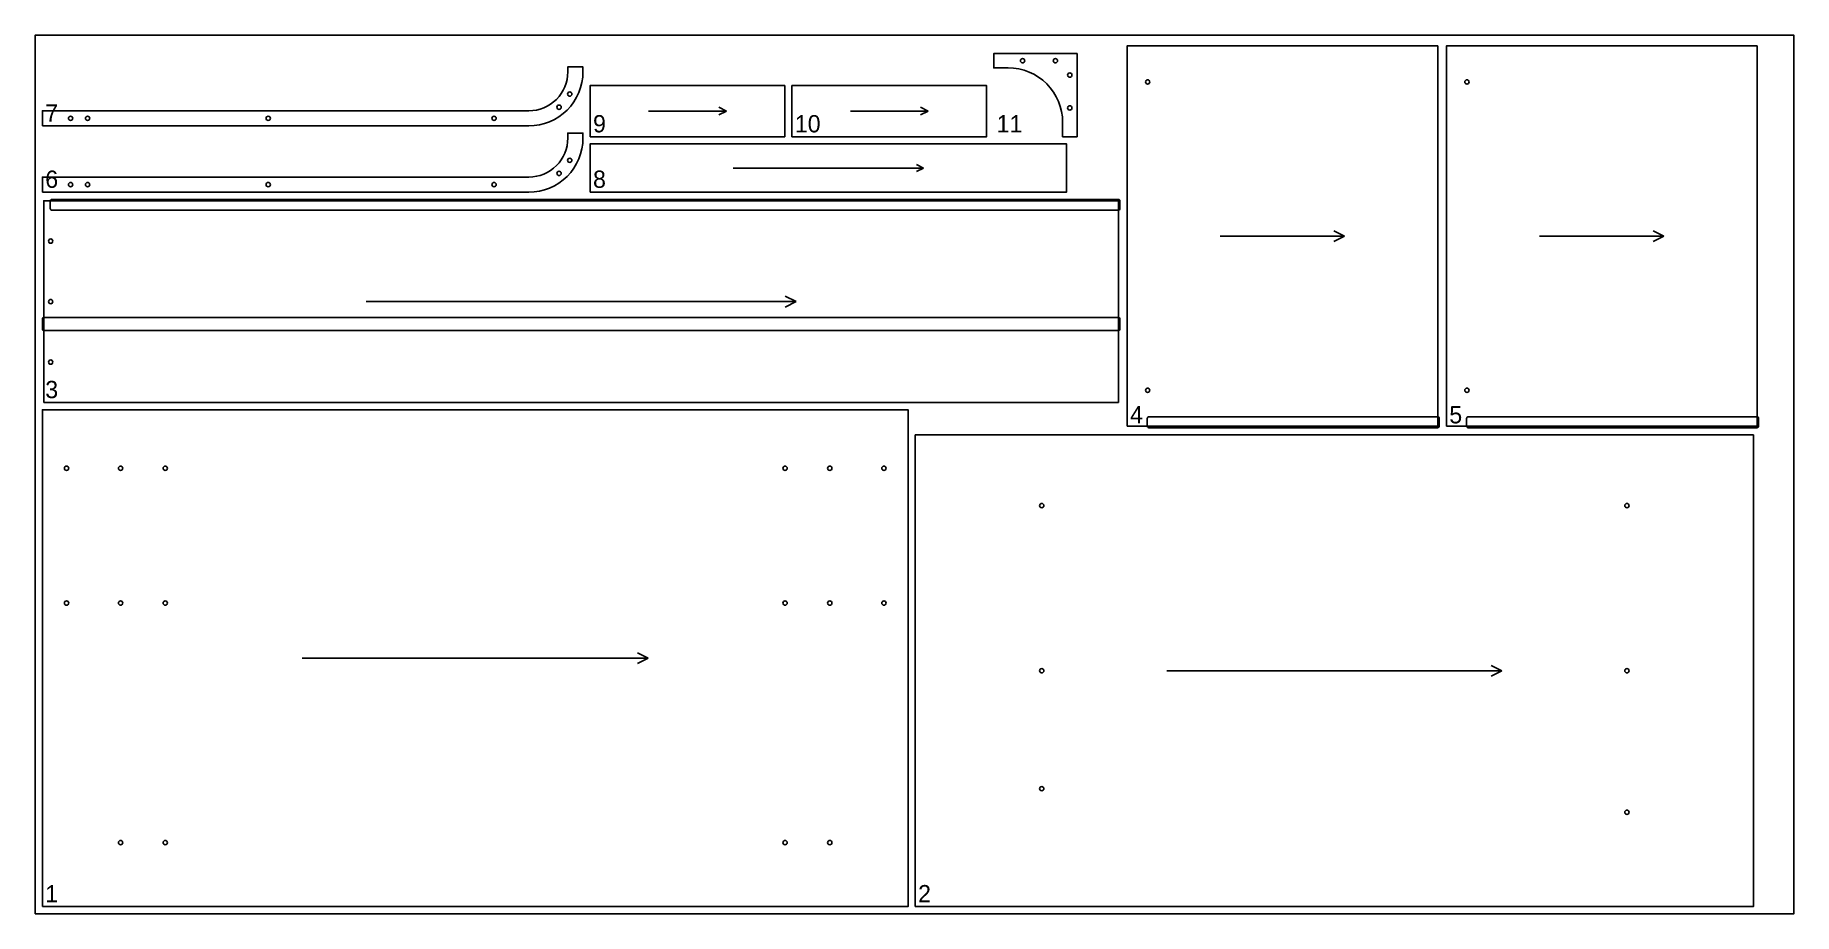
# Model space of a CAD drawing. Header units: millimetres. Extents: x 0 to 2440, y 0 to 1220.
import ezdxf

# ---------------------------------------------------------------- set-up
doc = ezdxf.new("R2010")
doc.units = ezdxf.units.MM
for name, color, linetype in [('A_SIDE_GROOVE_10', 7, 'Continuous'), ('A_SIDE_GROOVE_7', 7, 'Continuous'), ('A_SIDE_HOLES_12', 7, 'Continuous'), ('A_SIDE_HOLES_15.5', 7, 'Continuous'), ('B_SIDE_GROOVE_10', 7, 'Continuous'), ('B_SIDE_HOLES_12', 7, 'Continuous'), ('B_SIDE_HOLES_15.5', 7, 'Continuous'), ('EDGE_BANDING', 7, 'Continuous'), ('GRAIN_DIRECTION', 3, 'Continuous'), ('OUTSIDE_THROUGH', 7, 'Continuous')]:
    doc.layers.add(name, color=color, linetype=linetype)
doc.layers.add('PART_LABELS', color=3, linetype='Continuous', plot=False)
doc.layers.add('SHEET_BOUNDARY', color=8, linetype='Continuous', plot=False)

msp = doc.modelspace()

# ---------------------------------------------------------------- linework, layer by layer
at = {"layer": 'A_SIDE_GROOVE_10'}
for points in [[(23, 977), (1503, 977, 0.414214), (1505, 979), (1505, 990, 0.414214), (1503, 992), (23, 992, 0.414214), (21, 990), (21, 979, 0.414214)], [(1545, 675), (1946, 675, 0.414214), (1948, 677), (1948, 688, 0.414214), (1946, 690), (1545, 690, 0.414214), (1543, 688), (1543, 677, 0.414214)]]:
    msp.add_lwpolyline(points, format="xyb", close=True, dxfattribs=at)
at = {"layer": 'A_SIDE_GROOVE_7'}
msp.add_lwpolyline([(12, 810), (1503, 810, 0.414214), (1505, 812), (1505, 826, 0.414214), (1503, 828), (12, 828, 0.414214), (10, 826), (10, 812, 0.414214)], format="xyb", close=True, dxfattribs=at)
at = {"layer": 'A_SIDE_HOLES_12'}
for centre in [(1543.5, 1155), (21.5, 934), (21.5, 850), (21.5, 766), (1543.5, 727), (1396.5, 566.8), (2208.5, 566.8), (1396.5, 337.5), (2208.5, 337.5), (1396.5, 173.8), (2208.5, 141)]:
    msp.add_circle(centre, 3, dxfattribs=at)
at = {"layer": 'A_SIDE_HOLES_15.5'}
for centre in [(1370, 1184.5), (1435.5, 1164.5), (726.9, 1120), (49.2, 1104.5), (323.3, 1104.5), (741.6, 1046.2), (72.7, 1012.5), (636.7, 1012.5)]:
    msp.add_circle(centre, 3, dxfattribs=at)
at = {"layer": 'B_SIDE_GROOVE_10'}
msp.add_lwpolyline([(1988, 675), (2389, 675, 0.414214), (2391, 677), (2391, 688, 0.414214), (2389, 690), (1988, 690, 0.414214), (1986, 688), (1986, 677, 0.414214)], format="xyb", close=True, dxfattribs=at)
at = {"layer": 'B_SIDE_HOLES_12'}
for centre in [(1986.5, 1155), (1986.5, 727), (43.5, 618.6), (118.5, 618.6), (180.5, 618.6), (1040.5, 618.6), (1102.5, 618.6), (1177.5, 618.6), (43.5, 431.4), (118.5, 431.4), (180.5, 431.4), (1040.5, 431.4), (1102.5, 431.4), (1177.5, 431.4), (118.5, 99), (180.5, 99), (1040.5, 99), (1102.5, 99)]:
    msp.add_circle(centre, 3, dxfattribs=at)
at = {"layer": 'B_SIDE_HOLES_15.5'}
for centre in [(1415.5, 1184.5), (741.6, 1138.2), (72.7, 1104.5), (636.7, 1104.5), (1435.5, 1119), (726.9, 1028), (49.2, 1012.5), (323.3, 1012.5)]:
    msp.add_circle(centre, 3, dxfattribs=at)
at = {"layer": 'EDGE_BANDING'}
for p, q in [((1515, 1205), (1946, 1205)), ((1958, 1205), (2389, 1205)), ((770, 1079), (770, 1150)), ((1040, 1079), (1040, 1150)), ((1050, 1079), (1050, 1150)), ((1320, 1079), (1320, 1150)), ((770, 1079), (1040, 1079)), ((1050, 1079), (1320, 1079)), ((770, 1069), (1431, 1069)), ((770, 1002), (770, 1069)), ((1431, 1002), (1431, 1069)), ((770, 1002), (1431, 1002)), ((12, 990), (1503, 990)), ((12, 710), (12, 990)), ((12, 710), (1503, 710)), ((10, 700), (1211, 700)), ((10, 10), (10, 700)), ((1211, 10), (1211, 700)), ((1221, 665), (2384, 665)), ((10, 10), (1211, 10))]:
    msp.add_line(p, q, dxfattribs=at)
at = {"layer": 'GRAIN_DIRECTION'}
for p, q in [((851, 1114.5), (959, 1114.5)), ((948.4, 1119.8), (959, 1114.5)), ((948.4, 1109.2), (959, 1114.5)), ((1131, 1114.5), (1239, 1114.5)), ((1228.3, 1119.8), (1239, 1114.5)), ((1228.3, 1109.2), (1239, 1114.5)), ((968.3, 1035.5), (1232.7, 1035.5)), ((1222.7, 1040.5), (1232.7, 1035.5)), ((1222.7, 1030.5), (1232.7, 1035.5)), ((1644.3, 941), (1816.7, 941)), ((1801.7, 948.5), (1816.7, 941)), ((1801.7, 933.5), (1816.7, 941)), ((2087.3, 941), (2259.7, 941)), ((2244.7, 948.5), (2259.7, 941)), ((2244.7, 933.5), (2259.7, 941)), ((1040.7, 857.5), (1055.7, 850)), ((459.3, 850), (1055.7, 850)), ((1040.7, 842.5), (1055.7, 850)), ((370.3, 355), (850.7, 355)), ((835.7, 362.5), (850.7, 355)), ((835.7, 347.5), (850.7, 355)), ((2020.1, 345), (2035.1, 337.5)), ((1569.9, 337.5), (2035.1, 337.5)), ((2020.1, 330), (2035.1, 337.5))]:
    msp.add_line(p, q, dxfattribs=at)
at = {"layer": 'OUTSIDE_THROUGH'}
for points in [[(1515, 677), (1946, 677), (1946, 1205), (1515, 1205)], [(1958, 677), (2389, 677), (2389, 1205), (1958, 1205)], [(770, 1079), (1040, 1079), (1040, 1150), (770, 1150)], [(1050, 1079), (1320, 1079), (1320, 1150), (1050, 1150)], [(770, 1002), (1431, 1002), (1431, 1069), (770, 1069)], [(12, 710), (1503, 710), (1503, 990), (12, 990)], [(10, 10), (1211, 10), (1211, 700), (10, 700)], [(1221, 10), (2384, 10), (2384, 665), (1221, 665)]]:
    msp.add_lwpolyline(points, close=True, dxfattribs=at)
for points in [[(10, 1094), (685, 1094, 0.414214), (760, 1169), (760, 1176), (739, 1176), (739, 1169, -0.414214), (685, 1115), (10, 1115)], [(1425.5, 1079), (1445.5, 1079), (1445.5, 1194.5), (1330, 1194.5), (1330, 1174.5), (1350, 1174.5, -0.414214), (1425.5, 1099)], [(10, 1002), (685, 1002, 0.414214), (760, 1077), (760, 1084), (739, 1084), (739, 1077, -0.414214), (685, 1023), (10, 1023)]]:
    msp.add_lwpolyline(points, format="xyb", close=True, dxfattribs=at)
at = {"layer": 'SHEET_BOUNDARY'}
msp.add_lwpolyline([(0, 0), (2440, 0), (2440, 1220), (0, 1220)], close=True, dxfattribs=at)

# ---------------------------------------------------------------- texts
at = {"layer": 'PART_LABELS'}
for s, p in [('7', (14, 1100)), ('9', (774, 1085)), ('10', (1054, 1085)), ('11', (1334, 1085)), ('6', (14, 1008)), ('8', (774, 1008)), ('3', (14, 716)), ('4', (1519, 681)), ('5', (1962, 681)), ('1', (14, 16)), ('2', (1225, 16))]:
    msp.add_text(s, height=24, dxfattribs=at).set_placement(p)

doc.saveas('drawing.dxf')
